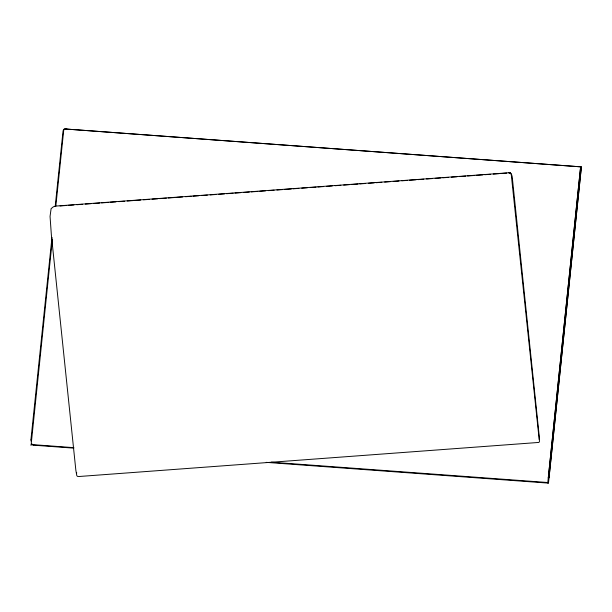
<?xml version="1.0" encoding="UTF-8"?>
<svg xmlns="http://www.w3.org/2000/svg" width="612" height="612" viewBox="0 0 612 612"><rect width="100%" height="100%" fill="white"/><g stroke="black" fill="none" stroke-linecap="round" stroke-linejoin="round"><path stroke-width="0.92" d="M548.482 482.929A359.864 5.47 -84.1 0 0 547.755 483.052L580.627 166.755L548.306 477.727M30.937 439.676L51.982 237.418M55.225 206.213L63.028 131.243L63.319 130.142L64.895 128.979L581.4 166.885L548.474 483.12L266.228 462.358M52.349 239.522L31.235 443.601L32.864 444.649L73.868 447.663M55.807 206.259L63.816 129.285L64.62 128.933L581.362 166.877L549.01 477.85M31.067 444.373L31.526 444.136M76.592 473.619L76.653 472.41M64.581 129.415L65.392 129.063M64.65 129.514L66.884 129.033M60.022 205.961L66.303 205.494M68.207 205.357L73.922 204.936M76.783 204.729L82.505 204.309M85.366 204.094L91.081 203.674M93.942 203.467L99.664 203.046M101.569 202.901L108.24 202.411M110.145 202.274L115.867 201.853M118.72 201.639L124.443 201.218M127.304 201.011L133.018 200.591M134.931 200.453L140.645 200.032M143.506 199.818L149.229 199.397M152.082 199.191L157.804 198.77M159.709 198.625L166.38 198.135M168.285 197.997L174.963 197.508M176.868 197.362L182.583 196.942M185.444 196.735L191.166 196.314M193.071 196.169L198.793 195.748M201.646 195.542L207.369 195.121M210.23 194.907L215.944 194.494M218.805 194.279L224.528 193.859M226.432 193.721L233.103 193.231M235.008 193.086L240.73 192.665M243.591 192.459L249.306 192.038M251.211 191.893L257.889 191.403M259.794 191.265L265.509 190.845M268.37 190.63L274.092 190.21M276.953 190.003L282.668 189.582M284.572 189.445L291.243 188.955M293.156 188.81L298.87 188.389M301.731 188.182L307.453 187.762M310.307 187.547L316.029 187.127M317.934 186.989L323.656 186.568M326.517 186.354L332.232 185.933M335.093 185.727L340.815 185.306M343.669 185.092L349.391 184.671M351.296 184.533L357.966 184.044M359.871 183.906L365.594 183.485M368.455 183.271L374.169 182.85M376.082 182.713L381.796 182.292M384.657 182.078L390.38 181.657M393.233 181.45L398.955 181.03M401.816 180.815L407.531 180.395M409.436 180.257L416.114 179.767M418.019 179.63L423.733 179.209M426.595 178.995L432.317 178.574M435.178 178.367L440.892 177.947M442.797 177.801L448.519 177.381M451.381 177.174L457.095 176.753M459.956 176.539L465.678 176.118M467.583 175.981L474.254 175.491M476.159 175.353L482.83 174.856M484.742 174.718L490.457 174.298M493.318 174.091L499.04 173.67M500.945 173.525L506.659 173.104M271.246 462.182L547.778 482.524M32.826 445.123L73.83 448.137M33.629 444.779L31.893 444.61M509.521 172.898L511.318 173.732L512.19 176.57L539.287 436.761L539.455 441.489L538.927 442.422L79.147 476.496L77.441 476.366L76.806 475.646L75.865 470.345L51.362 234.932L50.054 216.418L51.11 208.654L53.343 206.818L55.577 206.091L508.84 172.752L510.569 173.181L511.295 174.833L539.195 439.592M30.799 440.992A371.935 5.653 -84 0 1 31.518 439.064M548.268 478.102A371.974 5.646 -84 0 1 549.041 477.544M31.021 444.87A361.134 5.439 -84.2 0 1 31.051 445.459M510.576 173.188L508.855 172.76L510.576 173.188"/></g></svg>
